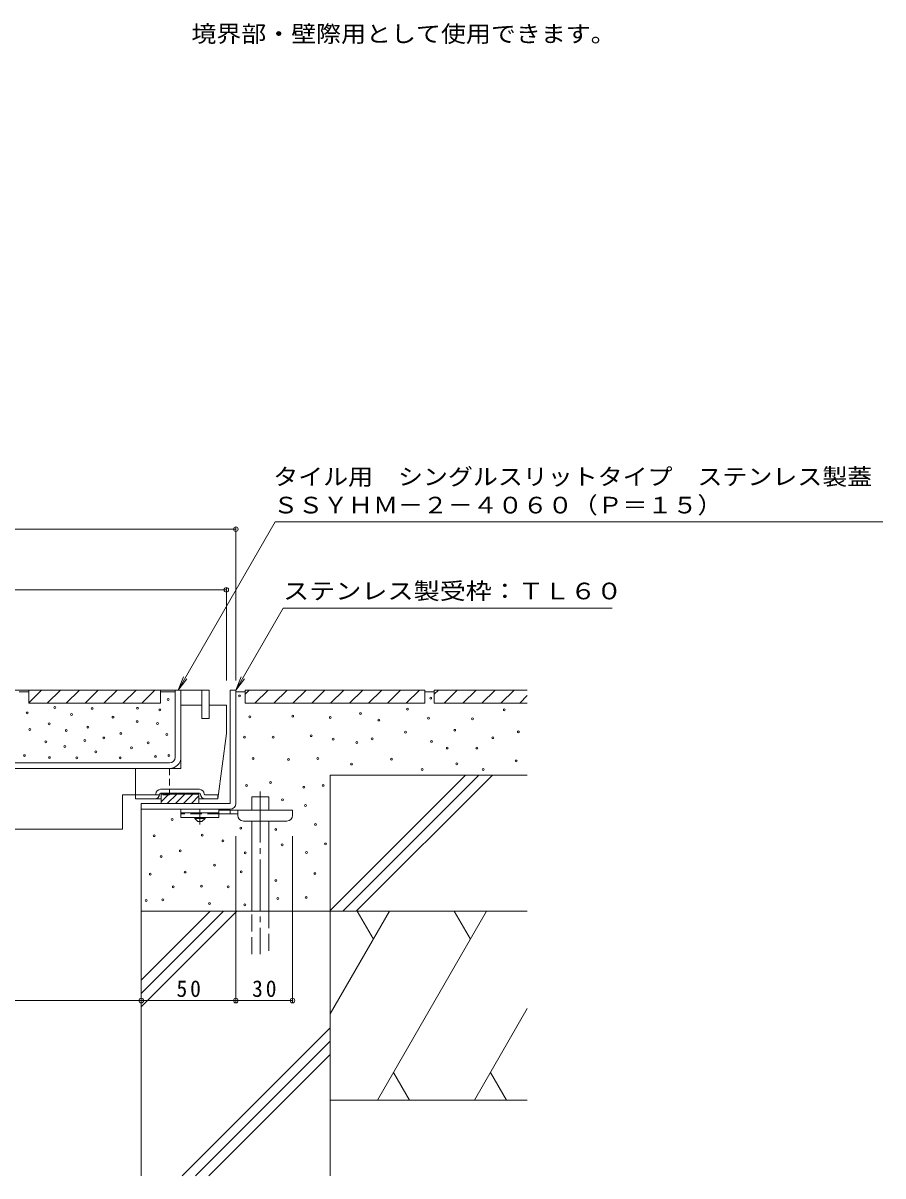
# Model space of a CAD drawing. Units: millimetres at full size, sheet at 1:3. Extents: x -1126 to 1153, y -824 to 816.
# Drawn here: x 682 to 1137, y -620 to -10 of the extents above; entities that cross this region are included whole.
import ezdxf
from ezdxf.enums import TextEntityAlignment as Align

# ---------------------------------------------------------------- set-up
doc = ezdxf.new("R2010")
doc.units = ezdxf.units.MM
doc.header["$LTSCALE"] = 3
doc.header["$PDMODE"] = 32
doc.header["$PDSIZE"] = 2.4
for name, pattern in [('CHAIN1', [8, 5, -1, 1, -1]), ('CHAIN2', [12, 9, -1, 1, -1]), ('DASHED1', [1.8, 1.2, -0.6]), ('DASHED2', [3, 2, -1]), ('DASHED3', [4, 3, -1])]:
    doc.linetypes.add(name, pattern=pattern)
for name, color, linetype, lineweight in [('4-1', 2, 'Continuous', 9), ('4-2', 3, 'Continuous', 9), ('4-3', 4, 'Continuous', 9), ('4-4', 7, 'Continuous', 9), ('4-5', 7, 'Continuous', 9), ('4-6', 6, 'Continuous', 9), ('4-9', 5, 'Continuous', 5), ('4-A', 6, 'Continuous', 9), ('4-C', 2, 'Continuous', 9), ('4-E', 7, 'Continuous', 9), ('D-5', 7, 'Continuous', 9)]:
    doc.layers.add(name, color=color, linetype=linetype, lineweight=lineweight)
doc.styles.add('ＭＳ ゴシック', font='')
doc.styles.get('ＭＳ ゴシック').set_extended_font_data('MS Gothic')

msp = doc.modelspace()

# ---------------------------------------------------------------- linework, layer by layer
at = {"layer": '4-1'}
for p, q in [((791.265, -363.119), (794.265, -363.119)), ((791.265, -423.119), (791.265, -363.119)), ((794.265, -423.119), (794.265, -363.119)), ((791.265, -423.119), (744.265, -423.119)), ((744.265, -426.119), (744.265, -423.119)), ((791.265, -426.119), (744.265, -426.119))]:
    msp.add_line(p, q, dxfattribs=at)
msp.add_arc((791.265, -423.119), 3, 270, 0, dxfattribs=at)
at = {"layer": '4-2'}
for p, q in [((399.265, -363.119), (780.265, -363.119)), ((762.265, -398.619), (762.265, -363.119)), ((765.265, -371.119), (765.265, -363.119)), ((405.265, -401.619), (759.265, -401.619)), ((405.265, -404.619), (759.265, -404.619))]:
    msp.add_line(p, q, dxfattribs=at)
for radius in [3, 6]:
    msp.add_arc((759.265, -398.619), radius, 270, 0, dxfattribs=at)
at = {"layer": '4-3'}
for p, q in [((765.265, -404.619), (765.265, -371.119)), ((765.265, -371.119), (776.265, -371.119)), ((776.265, -378.119), (776.265, -371.119)), ((780.265, -371.119), (789.265, -371.119)), ((780.265, -378.119), (780.265, -371.119)), ((789.265, -386.119), (789.265, -371.119)), ((780.265, -378.119), (776.265, -378.119)), ((789.265, -386.119), (784.765, -420.619)), ((765.265, -404.619), (741.265, -404.619)), ((751.515, -418.619), (741.265, -418.619)), ((754.515, -415.619), (775.015, -415.619)), ((754.515, -417.619), (775.015, -417.619)), ((754.765, -417.619), (754.765, -423.119)), ((774.765, -417.719), (754.765, -417.719)), ((774.765, -417.819), (754.765, -417.819)), ((774.765, -417.919), (754.765, -417.919)), ((774.765, -418.019), (754.765, -418.019)), ((774.765, -418.119), (754.765, -418.119)), ((758.808, -418.119), (754.765, -422.163)), ((763.051, -418.119), (758.051, -423.119)), ((767.294, -418.119), (762.294, -423.119)), ((771.536, -418.119), (766.536, -423.119)), ((774.765, -419.133), (770.779, -423.119)), ((774.765, -417.619), (774.765, -423.119)), ((784.765, -420.619), (774.765, -420.619)), ((778.015, -418.619), (784.765, -418.619)), ((784.765, -420.619), (784.765, -418.619)), ((754.765, -423.119), (774.765, -423.119))]:
    msp.add_line(p, q, dxfattribs=at)
msp.add_lwpolyline([(754.765, -420.619), (741.265, -420.619), (741.265, -404.619)], dxfattribs=at)
for centre, radius, start, end in [((751.515, -418.119), 0.5, 270, 0), ((751.515, -418.119), 2.5, 270, 0), ((754.515, -418.119), 2.5, 90, 180), ((754.515, -418.119), 0.5, 90, 180), ((775.015, -418.119), 2.5, 0, 90), ((775.015, -418.119), 0.5, 0, 90), ((778.015, -418.119), 2.5, 180, 270), ((778.015, -418.119), 0.5, 180, 270)]:
    msp.add_arc(centre, radius, start, end, dxfattribs=at)
at = {"layer": '4-4'}
for p, q in [((394.265, -278.024), (794.265, -278.024)), ((794.265, -277.124), (794.265, -358.12)), ((789.265, -310.141), (399.265, -310.141)), ((789.265, -309.241), (789.265, -358.12)), ((744.265, -528.267), (744.265, -431.119)), ((794.265, -528.267), (794.265, -440.419)), ((824.265, -528.267), (824.265, -440.419)), ((444.265, -527.367), (744.265, -527.367)), ((744.265, -527.367), (794.265, -527.367)), ((794.265, -527.367), (824.265, -527.367))]:
    msp.add_line(p, q, dxfattribs=at)
for p in [(794.265, -278.024), (789.265, -310.141), (744.265, -527.367), (794.265, -527.367), (824.265, -527.367)]:
    msp.add_point(p, dxfattribs=at)
at = {"layer": '4-5'}
for p, q in [((819.285, -319.783), (794.265, -363.119)), ((993.285, -319.783), (819.285, -319.783)), ((763.765, -363.119), (768.331, -357.169)), ((794.265, -363.119), (797.135, -356.19)), ((794.265, -363.119), (798.831, -357.169))]:
    msp.add_line(p, q, dxfattribs=at)
msp.add_lwpolyline([(1136.57, -274.217), (815.093, -274.217), (763.765, -363.119), (766.635, -356.19)], dxfattribs=at)
at = {"layer": '4-6'}
for p, q in [((844.265, -480.119), (844.265, -408.119)), ((844.265, -479.682), (915.827, -408.119)), ((844.265, -408.119), (948.465, -408.119)), ((850.899, -480.119), (922.898, -408.119)), ((857.97, -480.119), (929.969, -408.119)), ((802.723, -419.619), (811.724, -419.619)), ((802.723, -426.619), (802.723, -419.619)), ((811.724, -426.619), (811.724, -419.619)), ((744.265, -423.119), (744.265, -620.119)), ((802.723, -480.119), (802.723, -432.419)), ((811.724, -480.119), (811.724, -432.419)), ((744.265, -480.119), (844.265, -480.119)), ((744.265, -516.5), (780.645, -480.119)), ((744.265, -523.571), (787.716, -480.119)), ((744.265, -530.642), (794.787, -480.119)), ((875.596, -480.119), (844.265, -534.387)), ((844.265, -480.119), (844.265, -620.119)), ((844.265, -480.119), (948.465, -480.119)), ((858.549, -480.119), (867.073, -494.883)), ((926.899, -480.119), (869.164, -580.119)), ((909.851, -480.119), (918.375, -494.883)), ((948.465, -531.623), (920.466, -580.119)), ((765.907, -620.119), (844.265, -541.762)), ((772.978, -620.119), (844.265, -548.833)), ((780.049, -620.119), (844.265, -555.904)), ((877.687, -565.356), (886.211, -580.119)), ((928.989, -565.356), (937.513, -580.119)), ((844.265, -580.119), (948.465, -580.119))]:
    msp.add_line(p, q, dxfattribs=at)
at = {"layer": '4-6', "linetype": 'CHAIN2'}
msp.add_line((807.224, -416.834), (807.224, -502.786), dxfattribs=at)
at = {"layer": '4-6', "linetype": 'DASHED3'}
for p, q in [((802.723, -502.786), (802.723, -480.119)), ((811.724, -480.119), (811.724, -502.786))]:
    msp.add_line(p, q, dxfattribs=at)
at = {"layer": '4-9'}
for p, q in [((741.265, -418.619), (734.265, -418.619)), ((734.265, -418.619), (734.265, -436.619)), ((454.265, -436.619), (734.265, -436.619))]:
    msp.add_line(p, q, dxfattribs=at)
at = {"layer": '4-9', "linetype": 'DASHED1'}
msp.add_lwpolyline([(759.265, -404.619), (759.265, -418.619), (741.265, -418.619)], dxfattribs=at)
at = {"layer": '4-A'}
msp.add_lwpolyline([(780.265, -378.119), (776.265, -378.119), (776.265, -363.119), (780.265, -363.119)], close=True, dxfattribs=at)
at = {"layer": '4-C', "color": 3}
for p, q in [((765.265, -426.119), (765.265, -430.619)), ((785.265, -426.119), (765.265, -426.119)), ((785.265, -426.119), (785.265, -430.619)), ((785.265, -428.119), (765.265, -428.119)), ((785.265, -430.619), (765.265, -430.619))]:
    msp.add_line(p, q, dxfattribs=at)
at = {"layer": '4-C', "color": 4, "linetype": 'CHAIN1'}
msp.add_line((775.265, -434.167), (775.265, -426.119), dxfattribs=at)
at = {"layer": '4-C', "color": 4}
for p, q in [((824.265, -426.619), (785.265, -426.619)), ((791.265, -428.619), (791.265, -426.619)), ((795.265, -429.419), (795.265, -426.619)), ((824.265, -429.419), (824.265, -426.619)), ((795.27, -428.619), (785.265, -428.619)), ((798.265, -432.419), (821.265, -432.419))]:
    msp.add_line(p, q, dxfattribs=at)
at = {"layer": '4-C', "color": 3, "linetype": 'DASHED2'}
msp.add_line((785.265, -428.619), (765.265, -428.619), dxfattribs=at)
at = {"layer": '4-C'}
for p, q in [((772.515, -431.119), (772.515, -430.619)), ((772.515, -431.119), (774.265, -432.619)), ((772.515, -431.119), (778.015, -431.119)), ((774.265, -432.619), (776.265, -432.619)), ((776.265, -432.619), (778.015, -431.119)), ((778.015, -431.119), (778.015, -430.619))]:
    msp.add_line(p, q, dxfattribs=at)
at = {"layer": '4-C', "color": 4}
for centre, start, end in [((798.265, -429.419), 180, 270), ((821.265, -429.419), 270, 0)]:
    msp.add_arc(centre, 3, start, end, dxfattribs=at)
at = {"layer": '4-E', "color": 2}
for p, q in [((679.765, -364.119), (684.765, -364.119)), ((684.765, -363.119), (684.765, -370.119)), ((684.765, -363.119), (754.365, -363.119)), ((684.765, -369.88), (691.526, -363.119)), ((694.526, -370.119), (701.526, -363.119)), ((704.526, -370.119), (711.526, -363.119)), ((714.526, -370.119), (721.526, -363.119)), ((724.526, -370.119), (731.526, -363.119)), ((734.526, -370.119), (741.526, -363.119)), ((744.526, -370.119), (751.526, -363.119)), ((754.365, -363.119), (754.365, -370.119)), ((762.265, -364.119), (754.365, -364.119)), ((794.265, -364.119), (799.265, -364.119)), ((799.265, -363.119), (799.265, -370.119)), ((799.265, -363.119), (894.265, -363.119)), ((799.265, -365.28), (801.426, -363.119)), ((804.426, -370.119), (811.426, -363.119)), ((814.426, -370.119), (821.426, -363.119)), ((824.426, -370.119), (831.426, -363.119)), ((834.426, -370.119), (841.426, -363.119)), ((844.426, -370.119), (851.426, -363.119)), ((854.426, -370.119), (861.426, -363.119)), ((864.426, -370.119), (871.426, -363.119)), ((874.426, -370.119), (881.426, -363.119)), ((884.426, -370.119), (891.426, -363.119)), ((894.265, -363.119), (894.265, -370.119)), ((894.265, -364.119), (899.265, -364.119)), ((899.265, -363.119), (948.465, -363.119)), ((899.265, -363.119), (899.265, -370.119)), ((899.265, -365.28), (901.426, -363.119)), ((904.426, -370.119), (911.426, -363.119)), ((914.426, -370.119), (921.426, -363.119)), ((924.426, -370.119), (931.426, -363.119)), ((934.426, -370.119), (941.426, -363.119)), ((754.365, -370.119), (684.765, -370.119)), ((894.265, -370.119), (799.265, -370.119)), ((948.465, -370.119), (899.265, -370.119)), ((944.426, -370.119), (948.465, -366.08))]:
    msp.add_line(p, q, dxfattribs=at)
at = {"layer": '4-E'}
for centre in [(796.226, -366.266), (698.607, -372.363), (758.445, -368.144), (897.35, -367.386), (683.86, -375.248), (707.36, -376.086), (718.245, -372.801), (729.317, -377.504), (742.305, -372.768), (754.063, -373.65), (801.679, -377.346), (824.372, -376.955), (844.261, -377.607), (860.18, -375.602), (885.025, -373.254), (896.176, -377.95), (919.456, -378.341), (936.28, -373.646), (685.312, -383.949), (695.602, -380.986), (704.617, -384.578), (716.089, -382.698), (742.158, -379.823), (752.888, -380.852), (869.888, -378.977), (910.066, -384.405), (693.773, -390.523), (714.423, -389.753), (724.418, -388.479), (733.433, -386.029), (757.738, -386.584), (798.801, -388.057), (814.069, -388.041), (834.153, -387.258), (845.826, -389.149), (866.367, -388.954), (884.047, -385.383), (897.741, -390.274), (930.216, -388.318), (943.714, -385.188), (703.833, -392.94), (720.205, -395.828), (739.072, -393.639), (747.89, -390.994), (858.346, -390.91), (906.153, -393.796), (921.804, -393.796), (682.428, -397.81), (695.667, -398.884), (710.169, -399.015), (733.041, -398.963), (751.712, -398.196), (758.914, -397.755), (803.374, -399.387), (822.155, -399.779), (837.675, -399.387), (855.412, -402.257), (876.54, -399.713), (911.24, -402.208), (942.54, -400.643), (892.85, -405.142), (925.129, -405.142), (800.008, -413.618), (812.702, -412.053), (830.265, -414.574), (840.525, -413.531), (818.988, -421.23), (831.181, -424.172), (760.571, -431.59), (796.853, -436.139), (815.382, -436.805), (836.423, -434.157), (751.045, -440.149), (776.548, -439.87), (787.493, -442.895), (818.835, -445), (841.706, -444.53), (754.801, -451.229), (764.904, -448.194), (799.294, -449.232), (831.612, -449.054), (783.086, -455.688), (749.057, -460.479), (767.484, -459.373), (797.186, -459.217), (815.395, -463.919), (836.157, -460.233), (761.219, -467.236), (776.049, -466.832), (790.195, -467.165), (746.813, -474.418), (755.691, -474.115), (780.383, -476.081), (816.491, -473.322), (831.489, -472.764), (799.072, -476.748)]:
    msp.add_circle(centre, 0.5, dxfattribs=at)

# ---------------------------------------------------------------- texts
at = {"layer": '4-4', "color": 2, "char_height": 8.798, "attachment_point": 7, "style": 'ＭＳ ゴシック'}
for s, insert in [('\\T1.27;\\W0.95;50', (762.89, -525.567)), ('\\T1.27;\\W0.95;30', (802.89, -525.567))]:
    msp.add_mtext(s, dxfattribs=dict(at, insert=insert))
at = {"layer": '4-5', "color": 2, "style": 'ＭＳ ゴシック'}
for s, width, p in [('タイル用\u3000シングルスリットタイプ\u3000ステンレス製蓋', 1.1, (814.07, -257.336)), ('ＳＳＹＨＭ－２－４０６０（Ｐ＝１５）', 1.1, (814.07, -272.336)), ('ステンレス製受枠：ＴＬ６０', 1.15, (819.285, -317.775))]:
    msp.add_text(s, height=8.798, dxfattribs=dict(at, width=width)).set_placement(p, align=Align.BOTTOM_LEFT)
at = {"layer": 'D-5', "color": 2, "style": 'ＭＳ ゴシック', "width": 1.1}
msp.add_text('\u3000境界部・壁際用として使用できます。', height=8.798, dxfattribs=at).set_placement((757.575, -23.089), align=Align.BOTTOM_LEFT)

doc.saveas('drawing.dxf')
